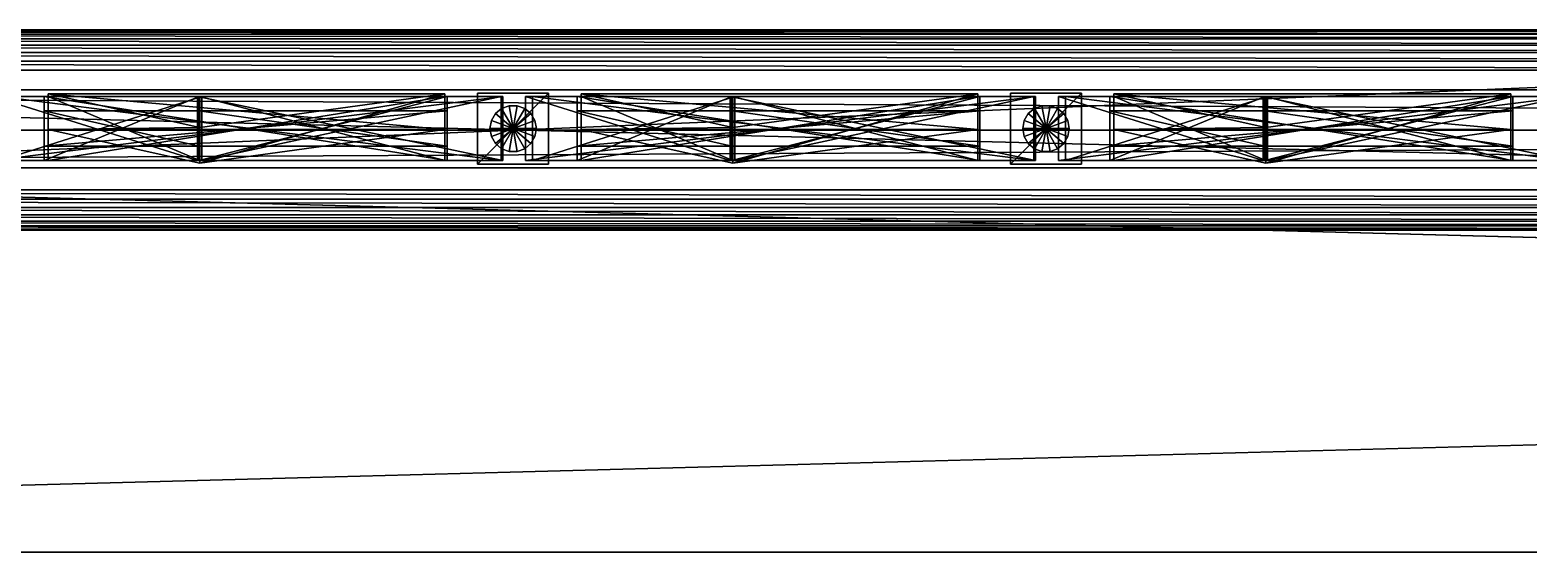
# Model space of a CAD drawing. Extents: x -226 to 220, y -12 to 4.
# Drawn here: x -155.23 to -113.06, y -11.87 to 2.82 of the extents above; entities that cross this region are included whole.
import ezdxf

# ---------------------------------------------------------------- set-up
doc = ezdxf.new("R2010")
doc.units = 0
doc.header["$MEASUREMENT"] = 0
for name, color, linetype in [('Box09', 231, 'Continuous'), ('Box10', 231, 'Continuous'), ('Box11', 231, 'Continuous'), ('Box12', 231, 'Continuous'), ('Box21', 231, 'Continuous'), ('Box60', 114, 'Continuous'), ('Cylinder05', 141, 'Continuous'), ('Cylinder06', 141, 'Continuous'), ('Rectangle111', 174, 'Continuous'), ('Rectangle15', 242, 'Continuous'), ('Rectangle16', 54, 'Continuous'), ('Rectangle17', 54, 'Continuous'), ('Rectangle18', 242, 'Continuous'), ('Rectangle19', 54, 'Continuous'), ('Rectangle20', 54, 'Continuous'), ('Rectangle21', 242, 'Continuous'), ('Rectangle22', 54, 'Continuous'), ('Rectangle23', 54, 'Continuous'), ('Rectangle35', 242, 'Continuous'), ('Rectangle36', 242, 'Continuous'), ('Rectangle37', 242, 'Continuous')]:
    doc.layers.add(name, color=color, linetype=linetype)

msp = doc.modelspace()

# ---------------------------------------------------------------- meshes
at = {"layer": 'Box09', "color": 231}
mesh = msp.add_polyface(dxfattribs=at)
corners = [(-142.63, -0.953, 52.823), (-140.63, -0.953, 52.823), (-142.63, 1.047, 52.823), (-140.63, 1.047, 52.823), (-142.63, -0.953, 75.791), (-140.63, -0.953, 75.791), (-142.63, 1.047, 75.791), (-140.63, 1.047, 75.791)]
mesh.append_faces([[corners[k] for k in face] for face in [(0, 2, 3, 0), (3, 1, 0, 3), (4, 5, 7, 4), (7, 6, 4, 7), (0, 1, 5, 0), (5, 4, 0, 5), (1, 3, 7, 1), (7, 5, 1, 7), (3, 2, 6, 3), (6, 7, 3, 6), (2, 0, 4, 2), (4, 6, 2, 4)]], dxfattribs={"vtx2": -1, "vtx3": -1, "color": 231})
at = {"layer": 'Box10', "color": 231}
mesh = msp.add_polyface(dxfattribs=at)
corners = [(-142.63, -0.953, 10.484), (-140.63, -0.953, 10.484), (-142.63, 1.047, 10.484), (-140.63, 1.047, 10.484), (-142.63, -0.953, 33.452), (-140.63, -0.953, 33.452), (-142.63, 1.047, 33.452), (-140.63, 1.047, 33.452)]
mesh.append_faces([[corners[k] for k in face] for face in [(0, 2, 3, 0), (3, 1, 0, 3), (4, 5, 7, 4), (7, 6, 4, 7), (0, 1, 5, 0), (5, 4, 0, 5), (1, 3, 7, 1), (7, 5, 1, 7), (3, 2, 6, 3), (6, 7, 3, 6), (2, 0, 4, 2), (4, 6, 2, 4)]], dxfattribs={"vtx2": -1, "vtx3": -1, "color": 231})
at = {"layer": 'Box11', "color": 231}
mesh = msp.add_polyface(dxfattribs=at)
corners = [(-127.63, -0.953, 52.823), (-125.63, -0.953, 52.823), (-127.63, 1.047, 52.823), (-125.63, 1.047, 52.823), (-127.63, -0.953, 75.791), (-125.63, -0.953, 75.791), (-127.63, 1.047, 75.791), (-125.63, 1.047, 75.791)]
mesh.append_faces([[corners[k] for k in face] for face in [(0, 2, 3, 0), (3, 1, 0, 3), (4, 5, 7, 4), (7, 6, 4, 7), (0, 1, 5, 0), (5, 4, 0, 5), (1, 3, 7, 1), (7, 5, 1, 7), (3, 2, 6, 3), (6, 7, 3, 6), (2, 0, 4, 2), (4, 6, 2, 4)]], dxfattribs={"vtx2": -1, "vtx3": -1, "color": 231})
at = {"layer": 'Box12', "color": 231}
mesh = msp.add_polyface(dxfattribs=at)
corners = [(-127.63, -0.953, 10.484), (-125.63, -0.953, 10.484), (-127.63, 1.047, 10.484), (-125.63, 1.047, 10.484), (-127.63, -0.953, 33.452), (-125.63, -0.953, 33.452), (-127.63, 1.047, 33.452), (-125.63, 1.047, 33.452)]
mesh.append_faces([[corners[k] for k in face] for face in [(0, 2, 3, 0), (3, 1, 0, 3), (4, 5, 7, 4), (7, 6, 4, 7), (0, 1, 5, 0), (5, 4, 0, 5), (1, 3, 7, 1), (7, 5, 1, 7), (3, 2, 6, 3), (6, 7, 3, 6), (2, 0, 4, 2), (4, 6, 2, 4)]], dxfattribs={"vtx2": -1, "vtx3": -1, "color": 231})
at = {"layer": 'Box21', "color": 231}
mesh = msp.add_polyface(dxfattribs=at)
corners = [(206.189, 1.137, 10.45), (206.189, -1.061, 10.45), (206.189, 1.137, 11.486), (206.189, -1.061, 11.486), (-211.021, 1.137, 10.45), (-211.021, -1.061, 10.45), (-211.021, 1.137, 11.486), (-211.021, -1.061, 11.486)]
mesh.append_faces([[corners[k] for k in face] for face in [(0, 2, 3, 0), (3, 1, 0, 3), (4, 5, 7, 4), (7, 6, 4, 7), (0, 1, 5, 0), (5, 4, 0, 5), (1, 3, 7, 1), (7, 5, 1, 7), (3, 2, 6, 3), (6, 7, 3, 6), (2, 0, 4, 2), (4, 6, 2, 4)]], dxfattribs={"vtx2": -1, "vtx3": -1, "color": 231})
at = {"layer": 'Box60', "color": 114}
mesh = msp.add_polyface(dxfattribs=at)
corners = [(-226.219, 0, -8.086), (220.156, 0, -8.086), (-226.219, 0, 0.171), (220.156, 0, 0.171), (-226.219, -11.869, -8.086), (220.156, -11.869, -8.086), (-226.219, -11.869, 0.171), (220.156, -11.869, 0.171)]
mesh.append_faces([[corners[k] for k in face] for face in [(0, 2, 3, 0), (3, 1, 0, 3), (4, 5, 7, 4), (7, 6, 4, 7), (0, 1, 5, 0), (5, 4, 0, 5), (1, 3, 7, 1), (7, 5, 1, 7), (3, 2, 6, 3), (6, 7, 3, 6), (2, 0, 4, 2), (4, 6, 2, 4)]], dxfattribs={"vtx2": -1, "vtx3": -1, "color": 114})
at = {"layer": 'Cylinder05', "color": 141}
mesh = msp.add_polyface(dxfattribs=at)
corners = [(-141.626, 0.046, 22.816), (-140.972, 0.046, 22.816), (-141.012, 0.269, 22.816), (-141.125, 0.466, 22.816), (-141.299, 0.612, 22.816), (-141.512, 0.69, 22.816), (-141.74, 0.69, 22.816), (-141.953, 0.612, 22.816), (-142.127, 0.466, 22.816), (-142.24, 0.269, 22.816), (-142.28, 0.046, 22.816), (-142.24, -0.178, 22.816), (-142.127, -0.375, 22.816), (-141.953, -0.521, 22.816), (-141.74, -0.598, 22.816), (-141.512, -0.598, 22.816), (-141.299, -0.521, 22.816), (-141.125, -0.375, 22.816), (-141.012, -0.178, 22.816), (-140.972, 0.046, 53.657), (-141.012, 0.269, 53.657), (-141.125, 0.466, 53.657), (-141.299, 0.612, 53.657), (-141.512, 0.69, 53.657), (-141.74, 0.69, 53.657), (-141.953, 0.612, 53.657), (-142.127, 0.466, 53.657), (-142.24, 0.269, 53.657), (-142.28, 0.046, 53.657), (-142.24, -0.178, 53.657), (-142.127, -0.375, 53.657), (-141.953, -0.521, 53.657), (-141.74, -0.598, 53.657), (-141.512, -0.598, 53.657), (-141.299, -0.521, 53.657), (-141.125, -0.375, 53.657), (-141.012, -0.178, 53.657), (-141.626, 0.046, 53.657)]
mesh.append_faces([[corners[k] for k in face] for face in [(0, 2, 1, 0), (0, 3, 2, 0), (0, 4, 3, 0), (0, 5, 4, 0), (0, 6, 5, 0), (0, 7, 6, 0), (0, 8, 7, 0), (0, 9, 8, 0), (0, 10, 9, 0), (0, 11, 10, 0), (0, 12, 11, 0), (0, 13, 12, 0), (0, 14, 13, 0), (0, 15, 14, 0), (0, 16, 15, 0), (0, 17, 16, 0), (0, 18, 17, 0), (0, 1, 18, 0), (37, 19, 20, 37), (37, 20, 21, 37), (37, 21, 22, 37), (37, 22, 23, 37), (37, 23, 24, 37), (37, 24, 25, 37), (37, 25, 26, 37), (37, 26, 27, 37), (37, 27, 28, 37), (37, 28, 29, 37), (37, 29, 30, 37), (37, 30, 31, 37), (37, 31, 32, 37), (37, 32, 33, 37), (37, 33, 34, 37), (37, 34, 35, 37), (37, 35, 36, 37), (37, 36, 19, 37)]], dxfattribs={"vtx0": -1, "vtx2": -1, "vtx3": -1, "color": 141})
mesh.append_faces([[corners[k] for k in face] for face in [(1, 20, 19, 1), (2, 21, 20, 2), (3, 22, 21, 3), (4, 23, 22, 4), (5, 24, 23, 5), (6, 25, 24, 6), (7, 26, 25, 7), (8, 27, 26, 8), (9, 28, 27, 9), (10, 29, 28, 10), (11, 30, 29, 11), (12, 31, 30, 12), (13, 32, 31, 13), (14, 33, 32, 14), (15, 34, 33, 15), (16, 35, 34, 16), (17, 36, 35, 17), (18, 19, 36, 18)]], dxfattribs={"vtx0": -1, "vtx3": -1, "color": 141})
mesh.append_faces([[corners[k] for k in face] for face in [(1, 2, 20, 1), (2, 3, 21, 2), (3, 4, 22, 3), (4, 5, 23, 4), (5, 6, 24, 5), (6, 7, 25, 6), (7, 8, 26, 7), (8, 9, 27, 8), (9, 10, 28, 9), (10, 11, 29, 10), (11, 12, 30, 11), (12, 13, 31, 12), (13, 14, 32, 13), (14, 15, 33, 14), (15, 16, 34, 15), (16, 17, 35, 16), (17, 18, 36, 17), (18, 1, 19, 18)]], dxfattribs={"vtx2": -1, "vtx3": -1, "color": 141})
at = {"layer": 'Cylinder06', "color": 141}
mesh = msp.add_polyface(dxfattribs=at)
corners = [(-126.626, 0.046, 22.816), (-125.972, 0.046, 22.816), (-126.012, 0.269, 22.816), (-126.125, 0.466, 22.816), (-126.299, 0.612, 22.816), (-126.512, 0.69, 22.816), (-126.74, 0.69, 22.816), (-126.953, 0.612, 22.816), (-127.127, 0.466, 22.816), (-127.24, 0.269, 22.816), (-127.28, 0.046, 22.816), (-127.24, -0.178, 22.816), (-127.127, -0.375, 22.816), (-126.953, -0.521, 22.816), (-126.74, -0.598, 22.816), (-126.512, -0.598, 22.816), (-126.299, -0.521, 22.816), (-126.125, -0.375, 22.816), (-126.012, -0.178, 22.816), (-125.972, 0.046, 53.657), (-126.012, 0.269, 53.657), (-126.125, 0.466, 53.657), (-126.299, 0.612, 53.657), (-126.512, 0.69, 53.657), (-126.74, 0.69, 53.657), (-126.953, 0.612, 53.657), (-127.127, 0.466, 53.657), (-127.24, 0.269, 53.657), (-127.28, 0.046, 53.657), (-127.24, -0.178, 53.657), (-127.127, -0.375, 53.657), (-126.953, -0.521, 53.657), (-126.74, -0.598, 53.657), (-126.512, -0.598, 53.657), (-126.299, -0.521, 53.657), (-126.125, -0.375, 53.657), (-126.012, -0.178, 53.657), (-126.626, 0.046, 53.657)]
mesh.append_faces([[corners[k] for k in face] for face in [(0, 2, 1, 0), (0, 3, 2, 0), (0, 4, 3, 0), (0, 5, 4, 0), (0, 6, 5, 0), (0, 7, 6, 0), (0, 8, 7, 0), (0, 9, 8, 0), (0, 10, 9, 0), (0, 11, 10, 0), (0, 12, 11, 0), (0, 13, 12, 0), (0, 14, 13, 0), (0, 15, 14, 0), (0, 16, 15, 0), (0, 17, 16, 0), (0, 18, 17, 0), (0, 1, 18, 0), (37, 19, 20, 37), (37, 20, 21, 37), (37, 21, 22, 37), (37, 22, 23, 37), (37, 23, 24, 37), (37, 24, 25, 37), (37, 25, 26, 37), (37, 26, 27, 37), (37, 27, 28, 37), (37, 28, 29, 37), (37, 29, 30, 37), (37, 30, 31, 37), (37, 31, 32, 37), (37, 32, 33, 37), (37, 33, 34, 37), (37, 34, 35, 37), (37, 35, 36, 37), (37, 36, 19, 37)]], dxfattribs={"vtx0": -1, "vtx2": -1, "vtx3": -1, "color": 141})
mesh.append_faces([[corners[k] for k in face] for face in [(1, 20, 19, 1), (2, 21, 20, 2), (3, 22, 21, 3), (4, 23, 22, 4), (5, 24, 23, 5), (6, 25, 24, 6), (7, 26, 25, 7), (8, 27, 26, 8), (9, 28, 27, 9), (10, 29, 28, 10), (11, 30, 29, 11), (12, 31, 30, 12), (13, 32, 31, 13), (14, 33, 32, 14), (15, 34, 33, 15), (16, 35, 34, 16), (17, 36, 35, 17), (18, 19, 36, 18)]], dxfattribs={"vtx0": -1, "vtx3": -1, "color": 141})
mesh.append_faces([[corners[k] for k in face] for face in [(1, 2, 20, 1), (2, 3, 21, 2), (3, 4, 22, 3), (4, 5, 23, 4), (5, 6, 24, 5), (6, 7, 25, 6), (7, 8, 26, 7), (8, 9, 27, 8), (9, 10, 28, 9), (10, 11, 29, 10), (11, 12, 30, 11), (12, 13, 31, 12), (13, 14, 32, 13), (14, 15, 33, 14), (15, 16, 34, 15), (16, 17, 35, 16), (17, 18, 36, 17), (18, 1, 19, 18)]], dxfattribs={"vtx2": -1, "vtx3": -1, "color": 141})
at = {"layer": 'Rectangle111', "color": 174}
mesh = msp.add_polyface(dxfattribs=at)
corners = [(-74.002, -2.811, 77.012), (-74.002, -2.781, 77.272), (-74.002, -2.695, 77.511), (-74.002, -2.561, 77.722), (-74.002, -2.385, 77.897), (-74.002, -2.175, 78.031), (-74.002, -1.936, 78.117), (-74.002, -1.676, 78.147), (-74.002, 1.685, 78.147), (-74.002, 1.945, 78.117), (-74.002, 2.184, 78.031), (-74.002, 2.395, 77.897), (-74.002, 2.571, 77.722), (-74.002, 2.705, 77.511), (-74.002, 2.79, 77.272), (-74.002, 2.82, 77.012), (-74.002, 2.82, 75.271), (-74.002, -2.811, 75.271), (-209.002, -2.811, 77.012), (-209.002, -2.781, 77.272), (-209.002, -2.695, 77.511), (-209.002, -2.561, 77.722), (-209.002, -2.385, 77.897), (-209.002, -2.175, 78.031), (-209.002, -1.936, 78.117), (-209.002, -1.676, 78.147), (-209.002, 1.685, 78.147), (-209.002, 1.945, 78.117), (-209.002, 2.184, 78.031), (-209.002, 2.395, 77.897), (-209.002, 2.571, 77.722), (-209.002, 2.705, 77.511), (-209.002, 2.79, 77.272), (-209.002, 2.82, 77.012), (-209.002, 2.82, 75.271), (-209.002, -2.811, 75.271)]
mesh.append_faces([[corners[k] for k in face] for face in [(15, 0, 16, 15), (14, 0, 15, 14), (13, 0, 14, 13), (12, 0, 13, 12), (11, 0, 12, 11), (10, 0, 11, 10), (9, 0, 10, 9), (8, 0, 9, 8), (7, 0, 8, 7), (6, 0, 7, 6), (5, 1, 6, 5)]], dxfattribs={"vtx0": -1, "vtx1": -1, "vtx3": -1, "color": 174})
mesh.append_faces([[corners[k] for k in face] for face in [(6, 1, 0, 6), (5, 2, 1, 5), (5, 3, 2, 5), (24, 18, 19, 24), (23, 19, 20, 23), (23, 20, 21, 23)]], dxfattribs={"vtx0": -1, "vtx2": -1, "vtx3": -1, "color": 174})
mesh.append_faces([[corners[k] for k in face] for face in [(0, 19, 18, 0), (1, 20, 19, 1), (2, 21, 20, 2), (3, 22, 21, 3), (4, 23, 22, 4), (5, 24, 23, 5), (6, 25, 24, 6), (7, 26, 25, 7), (8, 27, 26, 8), (9, 28, 27, 9), (10, 29, 28, 10), (11, 30, 29, 11), (12, 31, 30, 12), (13, 32, 31, 13), (14, 33, 32, 14), (15, 34, 33, 15), (16, 35, 34, 16), (17, 18, 35, 17), (16, 0, 17, 16)]], dxfattribs={"vtx0": -1, "vtx3": -1, "color": 174})
mesh.append_faces([[corners[k] for k in face] for face in [(33, 34, 18, 33), (32, 33, 18, 32), (31, 32, 18, 31), (30, 31, 18, 30), (29, 30, 18, 29), (28, 29, 18, 28), (27, 28, 18, 27), (26, 27, 18, 26), (25, 26, 18, 25), (24, 25, 18, 24), (23, 24, 19, 23)]], dxfattribs={"vtx1": -1, "vtx2": -1, "vtx3": -1, "color": 174})
mesh.append_faces([[corners[k] for k in face] for face in [(4, 3, 5, 4), (22, 23, 21, 22)]], dxfattribs={"vtx1": -1, "vtx3": -1, "color": 174})
mesh.append_faces([[corners[k] for k in face] for face in [(0, 1, 19, 0), (1, 2, 20, 1), (2, 3, 21, 2), (3, 4, 22, 3), (4, 5, 23, 4), (5, 6, 24, 5), (6, 7, 25, 6), (7, 8, 26, 7), (8, 9, 27, 8), (9, 10, 28, 9), (10, 11, 29, 10), (11, 12, 30, 11), (12, 13, 31, 12), (13, 14, 32, 13), (14, 15, 33, 14), (15, 16, 34, 15), (16, 17, 35, 16), (17, 0, 18, 17), (34, 35, 18, 34)]], dxfattribs={"vtx2": -1, "vtx3": -1, "color": 174})
at = {"layer": 'Rectangle15', "color": 242}
mesh = msp.add_polyface(dxfattribs=at)
corners = [(-141.967, 0.947, 17.989), (-150.389, 0.947, 22.501), (-156.078, 0.947, 20.428), (-156.078, 0.947, 10.484), (-141.967, 0.947, 10.484), (-141.967, -0.853, 17.989), (-150.389, -0.853, 22.501), (-156.078, -0.853, 20.428), (-156.078, -0.853, 10.484), (-141.967, -0.853, 10.484), (-143.546, 0.947, 11.484), (-154.714, 0.947, 11.484), (-154.714, 0.947, 19.428), (-150.442, 0.947, 21.098), (-143.546, 0.947, 17.125), (-143.546, -0.853, 11.484), (-154.714, -0.853, 11.484), (-154.714, -0.853, 19.428), (-150.442, -0.853, 21.098), (-143.546, -0.853, 17.125)]
mesh.append_faces([[corners[k] for k in face] for face in [(4, 10, 0, 4), (14, 0, 10, 14), (3, 10, 4, 3), (13, 1, 14, 13), (2, 11, 3, 2), (1, 12, 2, 1)]], dxfattribs={"vtx0": -1, "vtx1": -1, "vtx3": -1, "color": 242})
mesh.append_faces([[corners[k] for k in face] for face in [(3, 11, 10, 3), (14, 1, 0, 14), (2, 12, 11, 2), (1, 13, 12, 1), (8, 15, 16, 8), (19, 5, 6, 19), (7, 16, 17, 7), (6, 17, 18, 6)]], dxfattribs={"vtx0": -1, "vtx2": -1, "vtx3": -1, "color": 242})
mesh.append_faces([[corners[k] for k in face] for face in [(0, 6, 5, 0), (1, 7, 6, 1), (2, 8, 7, 2), (3, 9, 8, 3), (4, 5, 9, 4), (10, 16, 15, 10), (11, 17, 16, 11), (12, 18, 17, 12), (13, 19, 18, 13), (14, 15, 19, 14)]], dxfattribs={"vtx0": -1, "vtx3": -1, "color": 242})
mesh.append_faces([[corners[k] for k in face] for face in [(9, 5, 15, 9), (19, 15, 5, 19), (8, 9, 15, 8), (18, 19, 6, 18), (7, 8, 16, 7), (6, 7, 17, 6)]], dxfattribs={"vtx1": -1, "vtx2": -1, "vtx3": -1, "color": 242})
mesh.append_faces([[corners[k] for k in face] for face in [(0, 1, 6, 0), (1, 2, 7, 1), (2, 3, 8, 2), (3, 4, 9, 3), (4, 0, 5, 4), (10, 11, 16, 10), (11, 12, 17, 11), (12, 13, 18, 12), (13, 14, 19, 13), (14, 10, 15, 14)]], dxfattribs={"vtx2": -1, "vtx3": -1, "color": 242})
at = {"layer": 'Rectangle16', "color": 54}
mesh = msp.add_polyface(dxfattribs=at)
corners = [(-143.485, 0.547, 74.769), (-154.826, 0.547, 74.769), (-154.826, 0.547, 70.753), (-150.468, 0.547, 72.288), (-143.485, 0.547, 68.993), (-143.485, -0.453, 74.769), (-154.826, -0.453, 74.769), (-154.826, -0.453, 70.753), (-150.468, -0.453, 72.288), (-143.485, -0.453, 68.993)]
mesh.append_faces([[corners[k] for k in face] for face in [(3, 1, 0, 3), (8, 5, 6, 8)]], dxfattribs={"vtx0": -1, "vtx2": -1, "vtx3": -1, "color": 54})
mesh.append_faces([[corners[k] for k in face] for face in [(0, 6, 5, 0), (1, 7, 6, 1), (2, 8, 7, 2), (3, 9, 8, 3), (4, 5, 9, 4), (3, 0, 4, 3)]], dxfattribs={"vtx0": -1, "vtx3": -1, "color": 54})
mesh.append_faces([[corners[k] for k in face] for face in [(2, 1, 3, 2), (7, 8, 6, 7)]], dxfattribs={"vtx1": -1, "vtx3": -1, "color": 54})
mesh.append_faces([[corners[k] for k in face] for face in [(0, 1, 6, 0), (1, 2, 7, 1), (2, 3, 8, 2), (3, 4, 9, 3), (4, 0, 5, 4), (8, 9, 5, 8)]], dxfattribs={"vtx2": -1, "vtx3": -1, "color": 54})
at = {"layer": 'Rectangle17', "color": 54}
mesh = msp.add_polyface(dxfattribs=at)
corners = [(-141.919, 0.947, 75.572), (-156.276, 0.947, 75.572), (-156.276, 0.947, 69.363), (-150.516, 0.947, 71.418), (-141.919, 0.947, 67.241), (-141.919, -0.853, 75.572), (-156.276, -0.853, 75.572), (-156.276, -0.853, 69.363), (-150.516, -0.853, 71.418), (-141.919, -0.853, 67.241), (-143.485, 0.947, 68.993), (-150.468, 0.947, 72.288), (-154.826, 0.947, 70.753), (-154.826, 0.947, 74.769), (-143.485, 0.947, 74.769), (-143.485, -0.853, 68.993), (-150.468, -0.853, 72.288), (-154.826, -0.853, 70.753), (-154.826, -0.853, 74.769), (-143.485, -0.853, 74.769)]
mesh.append_faces([[corners[k] for k in face] for face in [(14, 0, 10, 14), (4, 10, 0, 4), (3, 10, 4, 3), (13, 1, 14, 13), (12, 2, 13, 12), (11, 3, 12, 11)]], dxfattribs={"vtx0": -1, "vtx1": -1, "vtx3": -1, "color": 54})
mesh.append_faces([[corners[k] for k in face] for face in [(3, 11, 10, 3), (14, 1, 0, 14), (13, 2, 1, 13), (12, 3, 2, 12), (8, 15, 16, 8), (19, 5, 6, 19), (18, 6, 7, 18), (17, 7, 8, 17)]], dxfattribs={"vtx0": -1, "vtx2": -1, "vtx3": -1, "color": 54})
mesh.append_faces([[corners[k] for k in face] for face in [(0, 6, 5, 0), (1, 7, 6, 1), (2, 8, 7, 2), (3, 9, 8, 3), (4, 5, 9, 4), (10, 16, 15, 10), (11, 17, 16, 11), (12, 18, 17, 12), (13, 19, 18, 13), (14, 15, 19, 14)]], dxfattribs={"vtx0": -1, "vtx3": -1, "color": 54})
mesh.append_faces([[corners[k] for k in face] for face in [(19, 15, 5, 19), (9, 5, 15, 9), (8, 9, 15, 8), (18, 19, 6, 18), (17, 18, 7, 17), (16, 17, 8, 16)]], dxfattribs={"vtx1": -1, "vtx2": -1, "vtx3": -1, "color": 54})
mesh.append_faces([[corners[k] for k in face] for face in [(0, 1, 6, 0), (1, 2, 7, 1), (2, 3, 8, 2), (3, 4, 9, 3), (4, 0, 5, 4), (10, 11, 16, 10), (11, 12, 17, 11), (12, 13, 18, 12), (13, 14, 19, 13), (14, 10, 15, 14)]], dxfattribs={"vtx2": -1, "vtx3": -1, "color": 54})
at = {"layer": 'Rectangle18', "color": 242}
mesh = msp.add_polyface(dxfattribs=at)
corners = [(-126.967, 0.947, 17.989), (-135.389, 0.947, 22.501), (-141.078, 0.947, 20.428), (-141.078, 0.947, 10.484), (-126.967, 0.947, 10.484), (-126.967, -0.853, 17.989), (-135.389, -0.853, 22.501), (-141.078, -0.853, 20.428), (-141.078, -0.853, 10.484), (-126.967, -0.853, 10.484), (-128.546, 0.947, 11.484), (-139.714, 0.947, 11.484), (-139.714, 0.947, 19.428), (-135.442, 0.947, 21.098), (-128.546, 0.947, 17.125), (-128.546, -0.853, 11.484), (-139.714, -0.853, 11.484), (-139.714, -0.853, 19.428), (-135.442, -0.853, 21.098), (-128.546, -0.853, 17.125)]
mesh.append_faces([[corners[k] for k in face] for face in [(4, 10, 0, 4), (14, 0, 10, 14), (3, 10, 4, 3), (13, 1, 14, 13), (2, 11, 3, 2), (1, 12, 2, 1)]], dxfattribs={"vtx0": -1, "vtx1": -1, "vtx3": -1, "color": 242})
mesh.append_faces([[corners[k] for k in face] for face in [(3, 11, 10, 3), (14, 1, 0, 14), (2, 12, 11, 2), (1, 13, 12, 1), (8, 15, 16, 8), (19, 5, 6, 19), (7, 16, 17, 7), (6, 17, 18, 6)]], dxfattribs={"vtx0": -1, "vtx2": -1, "vtx3": -1, "color": 242})
mesh.append_faces([[corners[k] for k in face] for face in [(0, 6, 5, 0), (1, 7, 6, 1), (2, 8, 7, 2), (3, 9, 8, 3), (4, 5, 9, 4), (10, 16, 15, 10), (11, 17, 16, 11), (12, 18, 17, 12), (13, 19, 18, 13), (14, 15, 19, 14)]], dxfattribs={"vtx0": -1, "vtx3": -1, "color": 242})
mesh.append_faces([[corners[k] for k in face] for face in [(9, 5, 15, 9), (19, 15, 5, 19), (8, 9, 15, 8), (18, 19, 6, 18), (7, 8, 16, 7), (6, 7, 17, 6)]], dxfattribs={"vtx1": -1, "vtx2": -1, "vtx3": -1, "color": 242})
mesh.append_faces([[corners[k] for k in face] for face in [(0, 1, 6, 0), (1, 2, 7, 1), (2, 3, 8, 2), (3, 4, 9, 3), (4, 0, 5, 4), (10, 11, 16, 10), (11, 12, 17, 11), (12, 13, 18, 12), (13, 14, 19, 13), (14, 10, 15, 14)]], dxfattribs={"vtx2": -1, "vtx3": -1, "color": 242})
at = {"layer": 'Rectangle19', "color": 54}
mesh = msp.add_polyface(dxfattribs=at)
corners = [(-128.485, 0.547, 74.769), (-139.826, 0.547, 74.769), (-139.826, 0.547, 70.753), (-135.468, 0.547, 72.288), (-128.485, 0.547, 68.993), (-128.485, -0.453, 74.769), (-139.826, -0.453, 74.769), (-139.826, -0.453, 70.753), (-135.468, -0.453, 72.288), (-128.485, -0.453, 68.993)]
mesh.append_faces([[corners[k] for k in face] for face in [(3, 1, 0, 3), (8, 5, 6, 8)]], dxfattribs={"vtx0": -1, "vtx2": -1, "vtx3": -1, "color": 54})
mesh.append_faces([[corners[k] for k in face] for face in [(0, 6, 5, 0), (1, 7, 6, 1), (2, 8, 7, 2), (3, 9, 8, 3), (4, 5, 9, 4), (3, 0, 4, 3)]], dxfattribs={"vtx0": -1, "vtx3": -1, "color": 54})
mesh.append_faces([[corners[k] for k in face] for face in [(2, 1, 3, 2), (7, 8, 6, 7)]], dxfattribs={"vtx1": -1, "vtx3": -1, "color": 54})
mesh.append_faces([[corners[k] for k in face] for face in [(0, 1, 6, 0), (1, 2, 7, 1), (2, 3, 8, 2), (3, 4, 9, 3), (4, 0, 5, 4), (8, 9, 5, 8)]], dxfattribs={"vtx2": -1, "vtx3": -1, "color": 54})
at = {"layer": 'Rectangle20', "color": 54}
mesh = msp.add_polyface(dxfattribs=at)
corners = [(-126.919, 0.947, 75.572), (-141.276, 0.947, 75.572), (-141.276, 0.947, 69.363), (-135.516, 0.947, 71.418), (-126.919, 0.947, 67.241), (-126.919, -0.853, 75.572), (-141.276, -0.853, 75.572), (-141.276, -0.853, 69.363), (-135.516, -0.853, 71.418), (-126.919, -0.853, 67.241), (-128.485, 0.947, 68.993), (-135.468, 0.947, 72.288), (-139.826, 0.947, 70.753), (-139.826, 0.947, 74.769), (-128.485, 0.947, 74.769), (-128.485, -0.853, 68.993), (-135.468, -0.853, 72.288), (-139.826, -0.853, 70.753), (-139.826, -0.853, 74.769), (-128.485, -0.853, 74.769)]
mesh.append_faces([[corners[k] for k in face] for face in [(14, 0, 10, 14), (4, 10, 0, 4), (3, 10, 4, 3), (13, 1, 14, 13), (12, 2, 13, 12), (11, 3, 12, 11)]], dxfattribs={"vtx0": -1, "vtx1": -1, "vtx3": -1, "color": 54})
mesh.append_faces([[corners[k] for k in face] for face in [(3, 11, 10, 3), (14, 1, 0, 14), (13, 2, 1, 13), (12, 3, 2, 12), (8, 15, 16, 8), (19, 5, 6, 19), (18, 6, 7, 18), (17, 7, 8, 17)]], dxfattribs={"vtx0": -1, "vtx2": -1, "vtx3": -1, "color": 54})
mesh.append_faces([[corners[k] for k in face] for face in [(0, 6, 5, 0), (1, 7, 6, 1), (2, 8, 7, 2), (3, 9, 8, 3), (4, 5, 9, 4), (10, 16, 15, 10), (11, 17, 16, 11), (12, 18, 17, 12), (13, 19, 18, 13), (14, 15, 19, 14)]], dxfattribs={"vtx0": -1, "vtx3": -1, "color": 54})
mesh.append_faces([[corners[k] for k in face] for face in [(19, 15, 5, 19), (9, 5, 15, 9), (8, 9, 15, 8), (18, 19, 6, 18), (17, 18, 7, 17), (16, 17, 8, 16)]], dxfattribs={"vtx1": -1, "vtx2": -1, "vtx3": -1, "color": 54})
mesh.append_faces([[corners[k] for k in face] for face in [(0, 1, 6, 0), (1, 2, 7, 1), (2, 3, 8, 2), (3, 4, 9, 3), (4, 0, 5, 4), (10, 11, 16, 10), (11, 12, 17, 11), (12, 13, 18, 12), (13, 14, 19, 13), (14, 10, 15, 14)]], dxfattribs={"vtx2": -1, "vtx3": -1, "color": 54})
at = {"layer": 'Rectangle21', "color": 242}
mesh = msp.add_polyface(dxfattribs=at)
corners = [(-111.967, 0.947, 17.989), (-120.389, 0.947, 22.501), (-126.078, 0.947, 20.428), (-126.078, 0.947, 10.484), (-111.967, 0.947, 10.484), (-111.967, -0.853, 17.989), (-120.389, -0.853, 22.501), (-126.078, -0.853, 20.428), (-126.078, -0.853, 10.484), (-111.967, -0.853, 10.484), (-113.546, 0.947, 11.484), (-124.714, 0.947, 11.484), (-124.714, 0.947, 19.428), (-120.442, 0.947, 21.098), (-113.546, 0.947, 17.125), (-113.546, -0.853, 11.484), (-124.714, -0.853, 11.484), (-124.714, -0.853, 19.428), (-120.442, -0.853, 21.098), (-113.546, -0.853, 17.125)]
mesh.append_faces([[corners[k] for k in face] for face in [(4, 10, 0, 4), (14, 0, 10, 14), (3, 10, 4, 3), (13, 1, 14, 13), (2, 11, 3, 2), (1, 12, 2, 1)]], dxfattribs={"vtx0": -1, "vtx1": -1, "vtx3": -1, "color": 242})
mesh.append_faces([[corners[k] for k in face] for face in [(3, 11, 10, 3), (14, 1, 0, 14), (2, 12, 11, 2), (1, 13, 12, 1), (8, 15, 16, 8), (19, 5, 6, 19), (7, 16, 17, 7), (6, 17, 18, 6)]], dxfattribs={"vtx0": -1, "vtx2": -1, "vtx3": -1, "color": 242})
mesh.append_faces([[corners[k] for k in face] for face in [(0, 6, 5, 0), (1, 7, 6, 1), (2, 8, 7, 2), (3, 9, 8, 3), (4, 5, 9, 4), (10, 16, 15, 10), (11, 17, 16, 11), (12, 18, 17, 12), (13, 19, 18, 13), (14, 15, 19, 14)]], dxfattribs={"vtx0": -1, "vtx3": -1, "color": 242})
mesh.append_faces([[corners[k] for k in face] for face in [(9, 5, 15, 9), (19, 15, 5, 19), (8, 9, 15, 8), (18, 19, 6, 18), (7, 8, 16, 7), (6, 7, 17, 6)]], dxfattribs={"vtx1": -1, "vtx2": -1, "vtx3": -1, "color": 242})
mesh.append_faces([[corners[k] for k in face] for face in [(0, 1, 6, 0), (1, 2, 7, 1), (2, 3, 8, 2), (3, 4, 9, 3), (4, 0, 5, 4), (10, 11, 16, 10), (11, 12, 17, 11), (12, 13, 18, 12), (13, 14, 19, 13), (14, 10, 15, 14)]], dxfattribs={"vtx2": -1, "vtx3": -1, "color": 242})
at = {"layer": 'Rectangle22', "color": 54}
mesh = msp.add_polyface(dxfattribs=at)
corners = [(-113.485, 0.547, 74.769), (-124.826, 0.547, 74.769), (-124.826, 0.547, 70.753), (-120.468, 0.547, 72.288), (-113.485, 0.547, 68.993), (-113.485, -0.453, 74.769), (-124.826, -0.453, 74.769), (-124.826, -0.453, 70.753), (-120.468, -0.453, 72.288), (-113.485, -0.453, 68.993)]
mesh.append_faces([[corners[k] for k in face] for face in [(3, 1, 0, 3), (8, 5, 6, 8)]], dxfattribs={"vtx0": -1, "vtx2": -1, "vtx3": -1, "color": 54})
mesh.append_faces([[corners[k] for k in face] for face in [(0, 6, 5, 0), (1, 7, 6, 1), (2, 8, 7, 2), (3, 9, 8, 3), (4, 5, 9, 4), (3, 0, 4, 3)]], dxfattribs={"vtx0": -1, "vtx3": -1, "color": 54})
mesh.append_faces([[corners[k] for k in face] for face in [(2, 1, 3, 2), (7, 8, 6, 7)]], dxfattribs={"vtx1": -1, "vtx3": -1, "color": 54})
mesh.append_faces([[corners[k] for k in face] for face in [(0, 1, 6, 0), (1, 2, 7, 1), (2, 3, 8, 2), (3, 4, 9, 3), (4, 0, 5, 4), (8, 9, 5, 8)]], dxfattribs={"vtx2": -1, "vtx3": -1, "color": 54})
at = {"layer": 'Rectangle23', "color": 54}
mesh = msp.add_polyface(dxfattribs=at)
corners = [(-111.919, 0.947, 75.572), (-126.276, 0.947, 75.572), (-126.276, 0.947, 69.363), (-120.516, 0.947, 71.418), (-111.919, 0.947, 67.241), (-111.919, -0.853, 75.572), (-126.276, -0.853, 75.572), (-126.276, -0.853, 69.363), (-120.516, -0.853, 71.418), (-111.919, -0.853, 67.241), (-113.485, 0.947, 68.993), (-120.468, 0.947, 72.288), (-124.826, 0.947, 70.753), (-124.826, 0.947, 74.769), (-113.485, 0.947, 74.769), (-113.485, -0.853, 68.993), (-120.468, -0.853, 72.288), (-124.826, -0.853, 70.753), (-124.826, -0.853, 74.769), (-113.485, -0.853, 74.769)]
mesh.append_faces([[corners[k] for k in face] for face in [(14, 0, 10, 14), (4, 10, 0, 4), (3, 10, 4, 3), (13, 1, 14, 13), (12, 2, 13, 12), (11, 3, 12, 11)]], dxfattribs={"vtx0": -1, "vtx1": -1, "vtx3": -1, "color": 54})
mesh.append_faces([[corners[k] for k in face] for face in [(3, 11, 10, 3), (14, 1, 0, 14), (13, 2, 1, 13), (12, 3, 2, 12), (8, 15, 16, 8), (19, 5, 6, 19), (18, 6, 7, 18), (17, 7, 8, 17)]], dxfattribs={"vtx0": -1, "vtx2": -1, "vtx3": -1, "color": 54})
mesh.append_faces([[corners[k] for k in face] for face in [(0, 6, 5, 0), (1, 7, 6, 1), (2, 8, 7, 2), (3, 9, 8, 3), (4, 5, 9, 4), (10, 16, 15, 10), (11, 17, 16, 11), (12, 18, 17, 12), (13, 19, 18, 13), (14, 15, 19, 14)]], dxfattribs={"vtx0": -1, "vtx3": -1, "color": 54})
mesh.append_faces([[corners[k] for k in face] for face in [(19, 15, 5, 19), (9, 5, 15, 9), (8, 9, 15, 8), (18, 19, 6, 18), (17, 18, 7, 17), (16, 17, 8, 16)]], dxfattribs={"vtx1": -1, "vtx2": -1, "vtx3": -1, "color": 54})
mesh.append_faces([[corners[k] for k in face] for face in [(0, 1, 6, 0), (1, 2, 7, 1), (2, 3, 8, 2), (3, 4, 9, 3), (4, 0, 5, 4), (10, 11, 16, 10), (11, 12, 17, 11), (12, 13, 18, 12), (13, 14, 19, 13), (14, 10, 15, 14)]], dxfattribs={"vtx2": -1, "vtx3": -1, "color": 54})
at = {"layer": 'Rectangle35', "color": 242}
mesh = msp.add_polyface(dxfattribs=at)
corners = [(-143.546, 1.02, 17.125), (-150.442, 0.073, 21.098), (-154.714, 1.02, 19.428), (-154.714, 1.02, 11.484), (-143.546, 1.02, 11.484), (-143.546, 0.02, 17.125), (-150.442, -0.927, 21.098), (-154.714, 0.02, 19.428), (-154.714, 0.02, 11.484), (-143.546, 0.02, 11.484)]
mesh.append_faces([[corners[k] for k in face] for face in [(3, 1, 0, 3), (8, 5, 6, 8)]], dxfattribs={"vtx0": -1, "vtx2": -1, "vtx3": -1, "color": 242})
mesh.append_faces([[corners[k] for k in face] for face in [(0, 6, 5, 0), (1, 7, 6, 1), (2, 8, 7, 2), (3, 9, 8, 3), (4, 5, 9, 4), (3, 0, 4, 3)]], dxfattribs={"vtx0": -1, "vtx3": -1, "color": 242})
mesh.append_faces([[corners[k] for k in face] for face in [(2, 1, 3, 2), (7, 8, 6, 7)]], dxfattribs={"vtx1": -1, "vtx3": -1, "color": 242})
mesh.append_faces([[corners[k] for k in face] for face in [(0, 1, 6, 0), (1, 2, 7, 1), (2, 3, 8, 2), (3, 4, 9, 3), (4, 0, 5, 4), (8, 9, 5, 8)]], dxfattribs={"vtx2": -1, "vtx3": -1, "color": 242})
at = {"layer": 'Rectangle36', "color": 242}
mesh = msp.add_polyface(dxfattribs=at)
corners = [(-128.546, 1.02, 17.125), (-135.442, 0.073, 21.098), (-139.714, 1.02, 19.428), (-139.714, 1.02, 11.484), (-128.546, 1.02, 11.484), (-128.546, 0.02, 17.125), (-135.442, -0.927, 21.098), (-139.714, 0.02, 19.428), (-139.714, 0.02, 11.484), (-128.546, 0.02, 11.484)]
mesh.append_faces([[corners[k] for k in face] for face in [(3, 1, 0, 3), (8, 5, 6, 8)]], dxfattribs={"vtx0": -1, "vtx2": -1, "vtx3": -1, "color": 242})
mesh.append_faces([[corners[k] for k in face] for face in [(0, 6, 5, 0), (1, 7, 6, 1), (2, 8, 7, 2), (3, 9, 8, 3), (4, 5, 9, 4), (3, 0, 4, 3)]], dxfattribs={"vtx0": -1, "vtx3": -1, "color": 242})
mesh.append_faces([[corners[k] for k in face] for face in [(2, 1, 3, 2), (7, 8, 6, 7)]], dxfattribs={"vtx1": -1, "vtx3": -1, "color": 242})
mesh.append_faces([[corners[k] for k in face] for face in [(0, 1, 6, 0), (1, 2, 7, 1), (2, 3, 8, 2), (3, 4, 9, 3), (4, 0, 5, 4), (8, 9, 5, 8)]], dxfattribs={"vtx2": -1, "vtx3": -1, "color": 242})
at = {"layer": 'Rectangle37', "color": 242}
mesh = msp.add_polyface(dxfattribs=at)
corners = [(-113.546, 1.02, 17.125), (-120.442, 0.073, 21.098), (-124.714, 1.02, 19.428), (-124.714, 1.02, 11.484), (-113.546, 1.02, 11.484), (-113.546, 0.02, 17.125), (-120.442, -0.927, 21.098), (-124.714, 0.02, 19.428), (-124.714, 0.02, 11.484), (-113.546, 0.02, 11.484)]
mesh.append_faces([[corners[k] for k in face] for face in [(3, 1, 0, 3), (8, 5, 6, 8)]], dxfattribs={"vtx0": -1, "vtx2": -1, "vtx3": -1, "color": 242})
mesh.append_faces([[corners[k] for k in face] for face in [(0, 6, 5, 0), (1, 7, 6, 1), (2, 8, 7, 2), (3, 9, 8, 3), (4, 5, 9, 4), (3, 0, 4, 3)]], dxfattribs={"vtx0": -1, "vtx3": -1, "color": 242})
mesh.append_faces([[corners[k] for k in face] for face in [(2, 1, 3, 2), (7, 8, 6, 7)]], dxfattribs={"vtx1": -1, "vtx3": -1, "color": 242})
mesh.append_faces([[corners[k] for k in face] for face in [(0, 1, 6, 0), (1, 2, 7, 1), (2, 3, 8, 2), (3, 4, 9, 3), (4, 0, 5, 4), (8, 9, 5, 8)]], dxfattribs={"vtx2": -1, "vtx3": -1, "color": 242})

doc.saveas('drawing.dxf')
